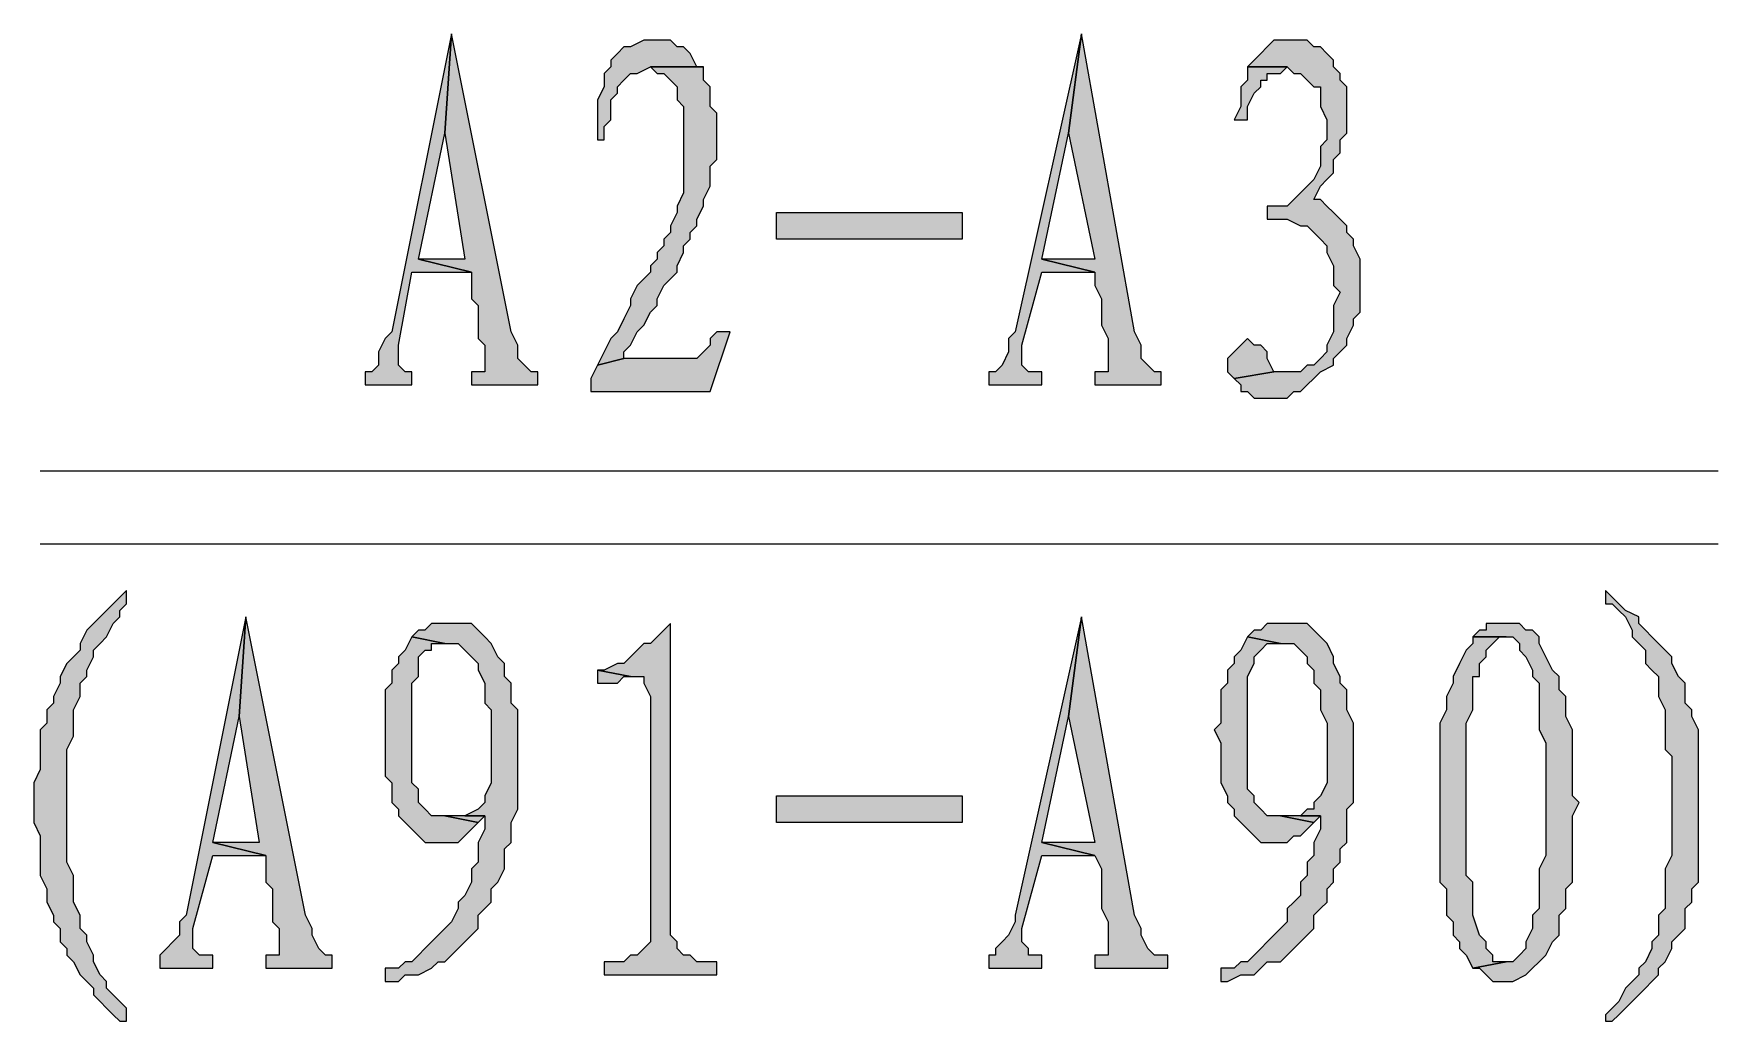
# Model space of a CAD drawing. Header units: millimetres. Extents: x 6 to 291, y 4 to 206.
# Drawn here: x 241.64 to 252.39, y 144.27 to 150.58 of the extents above; entities that cross this region are included whole.
import ezdxf

# ---------------------------------------------------------------- set-up
doc = ezdxf.new("R2010")
doc.units = ezdxf.units.MM
doc.layers.add('C00-00-00', color=7, linetype='Continuous')

msp = doc.modelspace()

# ---------------------------------------------------------------- hatches: boundary and pattern name
at = {"layer": 'C00-00-00'}
h = msp.add_hatch(color=256, dxfattribs=at)
h.dxf.hatch_style = 2
h.paths.add_polyline_path([(244.305663, 150.579669), (243.924663, 148.674669), (243.882329, 148.632336), (243.839996, 148.547669), (243.839996, 148.463003), (243.797663, 148.420669), (243.755329, 148.420669), (243.755329, 148.336003), (244.051663, 148.336003), (244.051663, 148.420669), (244.009329, 148.420669), (243.966996, 148.463003), (243.966996, 148.505336), (243.966996, 148.590003), (244.051663, 149.055669), (244.432663, 149.055669), (244.093996, 149.140336), (244.263329, 149.944669)])
h = msp.add_hatch(color=256, dxfattribs=at)
h.dxf.hatch_style = 2
h.paths.add_polyline_path([(244.305663, 150.579669), (244.263329, 149.944669), (244.390329, 149.140336), (244.093996, 149.140336), (244.432663, 149.055669), (244.432663, 148.971003), (244.432663, 148.886336), (244.474996, 148.844003), (244.474996, 148.759336), (244.474996, 148.717003), (244.474996, 148.632336), (244.517329, 148.590003), (244.517329, 148.420669), (244.474996, 148.420669), (244.432663, 148.420669), (244.432663, 148.336003), (244.855996, 148.336003), (244.855996, 148.420669), (244.813663, 148.420669), (244.771329, 148.463003), (244.728996, 148.505336), (244.728996, 148.590003), (244.686663, 148.674669)])
h = msp.add_hatch(color=256, dxfattribs=at)
h.dxf.hatch_style = 2
h.paths.add_polyline_path([(245.618002, 150.537335), (245.533335, 150.537335), (245.448669, 150.495002), (245.406335, 150.495002), (245.364002, 150.452668), (245.321669, 150.410335), (245.321669, 150.368002), (245.279335, 150.325668), (245.279335, 150.283335), (245.279335, 150.241002), (245.237002, 150.156335), (245.237002, 150.071668), (245.237002, 149.987002), (245.237002, 149.902335), (245.279335, 149.902335), (245.279335, 149.987002), (245.321669, 150.029335), (245.321669, 150.114002), (245.321669, 150.156335), (245.364002, 150.198668), (245.364002, 150.241002), (245.406335, 150.283335), (245.448669, 150.325668), (245.491002, 150.325668), (245.575669, 150.368002), (245.914335, 150.368002), (245.872002, 150.368002), (245.829669, 150.452668), (245.787335, 150.495002), (245.745002, 150.495002), (245.702669, 150.537335)])
h = msp.add_hatch(color=256, dxfattribs=at)
h.dxf.hatch_style = 2
h.paths.add_polyline_path([(248.327333, 150.579669), (247.903999, 148.674669), (247.861666, 148.632336), (247.861666, 148.547669), (247.819333, 148.463003), (247.776999, 148.420669), (247.734666, 148.420669), (247.734666, 148.336003), (248.073333, 148.336003), (248.073333, 148.420669), (248.030999, 148.420669), (247.988666, 148.420669), (247.946333, 148.463003), (247.946333, 148.590003), (248.073333, 149.055669), (248.411999, 149.055669), (248.073333, 149.140336), (248.242666, 149.944669)])
h = msp.add_hatch(color=256, dxfattribs=at)
h.dxf.hatch_style = 2
h.paths.add_polyline_path([(248.327333, 150.579669), (248.242666, 149.944669), (248.411999, 149.140336), (248.073333, 149.140336), (248.411999, 149.055669), (248.411999, 148.971003), (248.454333, 148.886336), (248.454333, 148.844003), (248.454333, 148.759336), (248.454333, 148.717003), (248.496666, 148.632336), (248.496666, 148.590003), (248.496666, 148.505336), (248.496666, 148.463003), (248.496666, 148.420669), (248.454333, 148.420669), (248.411999, 148.420669), (248.411999, 148.336003), (248.835333, 148.336003), (248.835333, 148.420669), (248.792999, 148.420669), (248.750666, 148.463003), (248.708333, 148.505336), (248.708333, 148.590003), (248.665999, 148.674669)])
h = msp.add_hatch(color=256, dxfattribs=at)
h.dxf.hatch_style = 2
h.paths.add_polyline_path([(249.681998, 150.537335), (249.554998, 150.537335), (249.512665, 150.495002), (249.470331, 150.452668), (249.427998, 150.410335), (249.385665, 150.368002), (249.639665, 150.368002), (249.681998, 150.325668), (249.724331, 150.325668), (249.766665, 150.283335), (249.808998, 150.241002), (249.851331, 150.241002), (249.851331, 150.156335), (249.851331, 150.114002), (249.893665, 150.029335), (249.893665, 149.902335), (249.851331, 149.860002), (249.851331, 149.775335), (249.851331, 149.733002), (249.808998, 149.648335), (249.766665, 149.606002), (249.724331, 149.563668), (249.681998, 149.521335), (249.639665, 149.479002), (249.597331, 149.479002), (249.512665, 149.479002), (249.512665, 149.394335), (249.597331, 149.394335), (249.639665, 149.394335), (249.724331, 149.352002), (249.766665, 149.352002), (249.808998, 149.309668), (249.851331, 149.267335), (249.893665, 149.225002), (249.893665, 149.182668), (249.935998, 149.098002), (249.935998, 149.055668), (249.935998, 148.971002), (249.978331, 148.928668), (249.935998, 148.844002), (249.935998, 148.717002), (249.935998, 148.674668), (249.893665, 148.590002), (249.893665, 148.547668), (249.851331, 148.505335), (249.808998, 148.463002), (249.766665, 148.463002), (249.724331, 148.420668), (249.681998, 148.420668), (249.554998, 148.420668), (249.300998, 148.378335), (249.343331, 148.336002), (249.343331, 148.293668), (249.385665, 148.293668), (249.427998, 148.251335), (249.512665, 148.251335), (249.597331, 148.251335), (249.639665, 148.251335), (249.681998, 148.293668), (249.724331, 148.293668), (249.766665, 148.336002), (249.808998, 148.378335), (249.851331, 148.420668), (249.935998, 148.463002), (249.935998, 148.505335), (249.978331, 148.547668), (250.020665, 148.590002), (250.020665, 148.632335), (250.062998, 148.717002), (250.062998, 148.759335), (250.105331, 148.801668), (250.105331, 149.140335), (250.062998, 149.225002), (250.062998, 149.267335), (250.020665, 149.309668), (250.020665, 149.352002), (249.978331, 149.394335), (249.935998, 149.436668), (249.893665, 149.479002), (249.851331, 149.521335), (249.808998, 149.521335), (249.851331, 149.606002), (249.893665, 149.648335), (249.935998, 149.690668), (249.935998, 149.775335), (249.978331, 149.817668), (249.978331, 149.902335), (250.020665, 149.944668), (250.020665, 149.987002), (250.020665, 150.029335), (250.020665, 150.114002), (250.020665, 150.241002), (249.978331, 150.283335), (249.978331, 150.325668), (249.935998, 150.368002), (249.935998, 150.410335), (249.893665, 150.452668), (249.851331, 150.495002), (249.808998, 150.495002), (249.766665, 150.537335)])
h = msp.add_hatch(color=256, dxfattribs=at)
h.dxf.hatch_style = 2
h.paths.add_polyline_path([(245.914334, 150.368002), (245.575667, 150.368002), (245.618001, 150.325669), (245.660334, 150.325669), (245.702667, 150.283335), (245.745001, 150.241002), (245.745001, 150.198669), (245.745001, 150.156335), (245.787334, 150.114002), (245.787334, 150.071669), (245.787334, 149.690669), (245.787334, 149.606002), (245.787334, 149.563669), (245.745001, 149.479002), (245.745001, 149.436669), (245.702667, 149.352002), (245.702667, 149.309669), (245.660334, 149.267335), (245.660334, 149.225002), (245.618001, 149.182669), (245.618001, 149.140335), (245.575667, 149.098002), (245.575667, 149.055669), (245.533334, 149.013335), (245.491001, 148.971002), (245.448667, 148.886335), (245.448667, 148.844002), (245.406334, 148.759335), (245.364001, 148.674669), (245.321667, 148.632335), (245.279334, 148.547669), (245.237001, 148.463002), (245.406334, 148.505335), (245.406334, 148.547669), (245.448667, 148.590002), (245.491001, 148.674669), (245.533334, 148.717002), (245.575667, 148.801669), (245.618001, 148.844002), (245.618001, 148.886335), (245.660334, 148.971002), (245.702667, 149.013335), (245.745001, 149.055669), (245.745001, 149.098002), (245.787334, 149.182669), (245.787334, 149.225002), (245.829667, 149.267335), (245.829667, 149.309669), (245.872001, 149.352002), (245.872001, 149.394335), (245.914334, 149.479002), (245.914334, 149.521335), (245.956667, 149.606002), (245.956667, 149.648335), (245.956667, 149.733002), (245.999001, 149.775335), (245.999001, 150.071669), (245.956667, 150.114002), (245.956667, 150.198669), (245.956667, 150.241002), (245.914334, 150.283335)])
h = msp.add_hatch(color=256, dxfattribs=at)
h.dxf.hatch_style = 2
h.paths.add_polyline_path([(249.385666, 150.368002), (249.385666, 150.283335), (249.343333, 150.241002), (249.343333, 150.198669), (249.343333, 150.114002), (249.300999, 150.029335), (249.385666, 150.029335), (249.385666, 150.071669), (249.385666, 150.114002), (249.427999, 150.198669), (249.470333, 150.241002), (249.470333, 150.283335), (249.512666, 150.283335), (249.512666, 150.325669), (249.597333, 150.325669), (249.639666, 150.368002)])
h = msp.add_hatch(color=256, dxfattribs=at)
h.dxf.hatch_style = 2
h.paths.add_polyline_path([(246.380003, 149.436667), (247.565331, 149.436667), (247.565331, 149.267334), (246.380003, 149.267334)])
h = msp.add_hatch(color=256, dxfattribs=at)
h.dxf.hatch_style = 2
h.paths.add_polyline_path([(246.083671, 148.67467), (245.999004, 148.67467), (245.956671, 148.632337), (245.956671, 148.590004), (245.914338, 148.54767), (245.872004, 148.505337), (245.406338, 148.505337), (245.237004, 148.463004), (245.194671, 148.378337), (245.194671, 148.29367), (245.956671, 148.29367)])
h = msp.add_hatch(color=256, dxfattribs=at)
h.dxf.hatch_style = 2
h.paths.add_polyline_path([(249.385666, 148.632336), (249.343333, 148.590002), (249.300999, 148.547669), (249.258666, 148.505336), (249.258666, 148.420669), (249.300999, 148.378336), (249.554999, 148.420669), (249.512666, 148.505336), (249.512666, 148.547669), (249.470333, 148.590002), (249.427999, 148.590002)])
h = msp.add_hatch(color=256, dxfattribs=at)
h.dxf.hatch_style = 2
h.paths.add_polyline_path([(242.231339, 147.023669), (242.189005, 146.981335), (242.146672, 146.939002), (242.104339, 146.896669), (242.062005, 146.854335), (242.019672, 146.812002), (241.977339, 146.769669), (241.935005, 146.685002), (241.935005, 146.642669), (241.892672, 146.600335), (241.850339, 146.558002), (241.808005, 146.473335), (241.808005, 146.431002), (241.765672, 146.346335), (241.765672, 146.304002), (241.723339, 146.261669), (241.723339, 146.177002), (241.681005, 146.134669), (241.681005, 146.050002), (241.681005, 146.007669), (241.681005, 145.880669), (241.638672, 145.796002), (241.638672, 145.711335), (241.638672, 145.626669), (241.638672, 145.542002), (241.681005, 145.457335), (241.681005, 145.330335), (241.681005, 145.245669), (241.681005, 145.203335), (241.723339, 145.118669), (241.723339, 145.076335), (241.723339, 145.034002), (241.765672, 144.949335), (241.765672, 144.907002), (241.808005, 144.864669), (241.808005, 144.780002), (241.850339, 144.737669), (241.850339, 144.695335), (241.892672, 144.653002), (241.935005, 144.568335), (241.977339, 144.526002), (242.019672, 144.483669), (242.019672, 144.441335), (242.062005, 144.399002), (242.104339, 144.356669), (242.146672, 144.314335), (242.189005, 144.272002), (242.231339, 144.272002), (242.231339, 144.356669), (242.189005, 144.399002), (242.146672, 144.441335), (242.104339, 144.483669), (242.104339, 144.526002), (242.062005, 144.568335), (242.019672, 144.653002), (242.019672, 144.695335), (241.977339, 144.780002), (241.977339, 144.822335), (241.935005, 144.864669), (241.935005, 144.907002), (241.935005, 144.949335), (241.892672, 145.034002), (241.892672, 145.076335), (241.892672, 145.161002), (241.892672, 145.203335), (241.850339, 145.288002), (241.850339, 146.007669), (241.892672, 146.092335), (241.892672, 146.177002), (241.892672, 146.219335), (241.892672, 146.261669), (241.935005, 146.346335), (241.935005, 146.388669), (241.935005, 146.431002), (241.977339, 146.473335), (241.977339, 146.515669), (242.019672, 146.600335), (242.019672, 146.642669), (242.062005, 146.685002), (242.104339, 146.727335), (242.146672, 146.812002), (242.189005, 146.854335), (242.189005, 146.896669), (242.231339, 146.939002)])
h = msp.add_hatch(color=256, dxfattribs=at)
h.dxf.hatch_style = 2
h.paths.add_polyline_path([(251.67167, 147.023669), (251.67167, 146.939002), (251.714003, 146.939002), (251.756337, 146.896669), (251.79867, 146.854335), (251.841003, 146.769669), (251.841003, 146.727335), (251.883337, 146.685002), (251.92567, 146.642669), (251.92567, 146.558002), (251.968003, 146.515669), (252.010337, 146.473335), (252.010337, 146.431002), (252.010337, 146.388669), (252.010337, 146.346335), (252.05267, 146.261669), (252.05267, 146.219335), (252.05267, 146.134669), (252.05267, 146.007669), (252.095003, 145.965335), (252.095003, 145.626669), (252.095003, 145.542002), (252.095003, 145.330335), (252.05267, 145.245669), (252.05267, 145.118669), (252.05267, 145.034002), (252.05267, 144.991669), (252.010337, 144.949335), (252.010337, 144.907002), (252.010337, 144.822335), (251.968003, 144.780002), (251.968003, 144.737669), (251.92567, 144.653002), (251.883337, 144.610669), (251.883337, 144.568335), (251.841003, 144.526002), (251.79867, 144.483669), (251.756337, 144.399002), (251.714003, 144.356669), (251.67167, 144.314335), (251.67167, 144.272002), (251.714003, 144.272002), (251.756337, 144.314335), (251.79867, 144.356669), (251.841003, 144.399002), (251.883337, 144.441335), (251.92567, 144.483669), (251.968003, 144.526002), (252.010337, 144.568335), (252.010337, 144.610669), (252.05267, 144.653002), (252.095003, 144.737669), (252.095003, 144.780002), (252.137337, 144.822335), (252.17967, 144.864669), (252.17967, 144.949335), (252.17967, 144.991669), (252.222003, 145.034002), (252.222003, 145.118669), (252.264337, 145.161002), (252.264337, 145.288002), (252.264337, 145.372669), (252.264337, 145.923002), (252.264337, 146.007669), (252.264337, 146.134669), (252.222003, 146.219335), (252.222003, 146.261669), (252.17967, 146.304002), (252.17967, 146.388669), (252.17967, 146.431002), (252.137337, 146.473335), (252.095003, 146.558002), (252.095003, 146.600335), (252.05267, 146.642669), (252.010337, 146.685002), (251.968003, 146.727335), (251.92567, 146.769669), (251.883337, 146.812002), (251.883337, 146.854335), (251.79867, 146.896669), (251.756337, 146.939002), (251.714003, 146.981335)])
h = msp.add_hatch(color=256, dxfattribs=at)
h.dxf.hatch_style = 2
h.paths.add_polyline_path([(242.99334, 146.854336), (242.61234, 144.949336), (242.570006, 144.907002), (242.570006, 144.822336), (242.527673, 144.780002), (242.48534, 144.737669), (242.443006, 144.695336), (242.443006, 144.610669), (242.781673, 144.610669), (242.781673, 144.695336), (242.73934, 144.695336), (242.697006, 144.695336), (242.654673, 144.737669), (242.654673, 144.780002), (242.654673, 144.864669), (242.781673, 145.330336), (243.12034, 145.330336), (242.781673, 145.415002), (242.951006, 146.219336)])
h = msp.add_hatch(color=256, dxfattribs=at)
h.dxf.hatch_style = 2
h.paths.add_polyline_path([(242.99334, 146.854336), (242.951006, 146.219336), (243.078006, 145.415002), (242.781673, 145.415002), (243.12034, 145.330336), (243.12034, 145.245669), (243.12034, 145.161002), (243.162673, 145.118669), (243.162673, 145.034002), (243.162673, 144.991669), (243.162673, 144.907002), (243.205006, 144.864669), (243.205006, 144.695336), (243.162673, 144.695336), (243.12034, 144.695336), (243.12034, 144.610669), (243.543673, 144.610669), (243.543673, 144.695336), (243.50134, 144.695336), (243.459006, 144.737669), (243.416673, 144.822336), (243.416673, 144.864669), (243.37434, 144.949336)])
h = msp.add_hatch(color=256, dxfattribs=at)
h.dxf.hatch_style = 2
h.paths.add_polyline_path([(244.305663, 146.812001), (244.263329, 146.812001), (244.220996, 146.812001), (244.178663, 146.812001), (244.136329, 146.769668), (244.093996, 146.769668), (244.051663, 146.727334), (244.263329, 146.685001), (244.305663, 146.685001), (244.347996, 146.685001), (244.390329, 146.642668), (244.432663, 146.600334), (244.474996, 146.558001), (244.474996, 146.515668), (244.517329, 146.431001), (244.517329, 146.388668), (244.517329, 146.304001), (244.559663, 146.261668), (244.559663, 145.796001), (244.517329, 145.711334), (244.517329, 145.669001), (244.474996, 145.626668), (244.390329, 145.584334), (244.517329, 145.584334), (244.517329, 145.542001), (244.517329, 145.499668), (244.474996, 145.415001), (244.474996, 145.330334), (244.474996, 145.288001), (244.432663, 145.245668), (244.432663, 145.203334), (244.432663, 145.161001), (244.390329, 145.076334), (244.347996, 145.034001), (244.347996, 144.991668), (244.305663, 144.907001), (244.263329, 144.864668), (244.220996, 144.822334), (244.178663, 144.780001), (244.136329, 144.737668), (244.093996, 144.695334), (244.051663, 144.653001), (244.009329, 144.653001), (243.966996, 144.610668), (243.882329, 144.610668), (243.882329, 144.526001), (243.966996, 144.526001), (244.009329, 144.568334), (244.051663, 144.568334), (244.093996, 144.568334), (244.178663, 144.610668), (244.220996, 144.653001), (244.263329, 144.653001), (244.305663, 144.695334), (244.347996, 144.737668), (244.390329, 144.780001), (244.432663, 144.822334), (244.474996, 144.864668), (244.474996, 144.949334), (244.517329, 144.991668), (244.559663, 145.034001), (244.559663, 145.118668), (244.601996, 145.161001), (244.644329, 145.245668), (244.644329, 145.288001), (244.644329, 145.372668), (244.686663, 145.415001), (244.686663, 145.499668), (244.686663, 145.542001), (244.728996, 145.626668), (244.728996, 145.753668), (244.728996, 145.796001), (244.728996, 146.134668), (244.728996, 146.177001), (244.728996, 146.261668), (244.686663, 146.304001), (244.686663, 146.388668), (244.686663, 146.431001), (244.644329, 146.473334), (244.644329, 146.558001), (244.601996, 146.600334), (244.559663, 146.685001), (244.517329, 146.727334), (244.474996, 146.769668), (244.432663, 146.812001), (244.347996, 146.812001)])
h = msp.add_hatch(color=256, dxfattribs=at)
h.dxf.hatch_style = 2
h.paths.add_polyline_path([(245.702671, 146.812001), (245.660337, 146.769668), (245.618004, 146.727334), (245.575671, 146.685001), (245.533337, 146.685001), (245.491004, 146.642668), (245.448671, 146.600334), (245.406337, 146.558001), (245.364004, 146.558001), (245.279337, 146.515668), (245.237004, 146.515668), (245.448671, 146.473334), (245.533337, 146.473334), (245.533337, 146.431001), (245.575671, 146.346334), (245.575671, 144.780001), (245.533337, 144.737668), (245.491004, 144.695334), (245.448671, 144.695334), (245.406337, 144.653001), (245.279337, 144.653001), (245.279337, 144.568334), (245.999004, 144.568334), (245.999004, 144.653001), (245.872004, 144.653001), (245.829671, 144.695334), (245.787337, 144.695334), (245.745004, 144.737668), (245.745004, 144.780001), (245.702671, 144.822334)])
h = msp.add_hatch(color=256, dxfattribs=at)
h.dxf.hatch_style = 2
h.paths.add_polyline_path([(248.327333, 146.854336), (247.903999, 144.949336), (247.903999, 144.907002), (247.861666, 144.822336), (247.819333, 144.780002), (247.776999, 144.737669), (247.776999, 144.695336), (247.734666, 144.695336), (247.734666, 144.610669), (248.073333, 144.610669), (248.073333, 144.695336), (247.988666, 144.695336), (247.988666, 144.737669), (247.946333, 144.780002), (247.946333, 144.864669), (248.073333, 145.330336), (248.411999, 145.330336), (248.073333, 145.415002), (248.242666, 146.219336)])
h = msp.add_hatch(color=256, dxfattribs=at)
h.dxf.hatch_style = 2
h.paths.add_polyline_path([(248.327333, 146.854336), (248.242666, 146.219336), (248.411999, 145.415002), (248.073333, 145.415002), (248.411999, 145.330336), (248.454333, 145.245669), (248.454333, 145.161002), (248.454333, 145.118669), (248.454333, 144.991669), (248.496666, 144.907002), (248.496666, 144.864669), (248.496666, 144.780002), (248.496666, 144.695336), (248.411999, 144.695336), (248.411999, 144.610669), (248.877666, 144.610669), (248.877666, 144.695336), (248.792999, 144.695336), (248.750666, 144.737669), (248.708333, 144.822336), (248.708333, 144.864669), (248.665999, 144.949336)])
h = msp.add_hatch(color=256, dxfattribs=at)
h.dxf.hatch_style = 2
h.paths.add_polyline_path([(249.639672, 146.812001), (249.597339, 146.812001), (249.512672, 146.812001), (249.470339, 146.769668), (249.428005, 146.769668), (249.385672, 146.727334), (249.597339, 146.685001), (249.639672, 146.685001), (249.682005, 146.685001), (249.724339, 146.642668), (249.766672, 146.600334), (249.766672, 146.558001), (249.809005, 146.515668), (249.809005, 146.431001), (249.851339, 146.388668), (249.851339, 146.304001), (249.851339, 146.261668), (249.893672, 146.177001), (249.893672, 145.796001), (249.851339, 145.711334), (249.809005, 145.669001), (249.809005, 145.626668), (249.766672, 145.626668), (249.724339, 145.584334), (249.851339, 145.584334), (249.851339, 145.542001), (249.851339, 145.499668), (249.809005, 145.415001), (249.809005, 145.330334), (249.766672, 145.288001), (249.766672, 145.245668), (249.766672, 145.203334), (249.724339, 145.161001), (249.724339, 145.076334), (249.682005, 145.034001), (249.639672, 144.991668), (249.639672, 144.907001), (249.597339, 144.864668), (249.555005, 144.822334), (249.512672, 144.780001), (249.470339, 144.737668), (249.428005, 144.695334), (249.385672, 144.653001), (249.343339, 144.653001), (249.301005, 144.610668), (249.216339, 144.610668), (249.216339, 144.526001), (249.258672, 144.526001), (249.343339, 144.568334), (249.385672, 144.568334), (249.428005, 144.568334), (249.470339, 144.610668), (249.512672, 144.653001), (249.597339, 144.653001), (249.639672, 144.695334), (249.682005, 144.737668), (249.724339, 144.780001), (249.766672, 144.822334), (249.809005, 144.864668), (249.809005, 144.949334), (249.851339, 144.991668), (249.893672, 145.034001), (249.893672, 145.118668), (249.936005, 145.161001), (249.936005, 145.245668), (249.978339, 145.288001), (249.978339, 145.372668), (250.020672, 145.415001), (250.020672, 145.499668), (250.020672, 145.542001), (250.020672, 145.626668), (250.063005, 145.669001), (250.063005, 146.177001), (250.020672, 146.261668), (250.020672, 146.304001), (250.020672, 146.388668), (249.978339, 146.431001), (249.978339, 146.473334), (249.936005, 146.558001), (249.936005, 146.600334), (249.893672, 146.685001), (249.851339, 146.727334), (249.809005, 146.769668), (249.766672, 146.812001), (249.724339, 146.812001), (249.682005, 146.812001)])
h = msp.add_hatch(color=256, dxfattribs=at)
h.dxf.hatch_style = 2
h.paths.add_polyline_path([(251.036663, 146.812001), (250.909663, 146.812001), (250.909663, 146.769668), (250.86733, 146.769668), (250.824997, 146.727334), (251.036663, 146.727334), (251.078997, 146.727334), (251.12133, 146.685001), (251.12133, 146.642668), (251.163663, 146.600334), (251.205997, 146.515668), (251.205997, 146.473334), (251.24833, 146.431001), (251.24833, 146.304001), (251.24833, 146.261668), (251.24833, 146.134668), (251.290663, 146.050001), (251.290663, 145.669001), (251.290663, 145.330334), (251.24833, 145.245668), (251.24833, 145.076334), (251.24833, 145.034001), (251.24833, 144.991668), (251.205997, 144.949334), (251.205997, 144.864668), (251.163663, 144.780001), (251.163663, 144.737668), (251.12133, 144.695334), (251.078997, 144.653001), (251.036663, 144.653001), (250.824997, 144.610668), (250.86733, 144.610668), (250.909663, 144.568334), (250.951997, 144.526001), (250.99433, 144.526001), (251.036663, 144.526001), (251.078997, 144.526001), (251.163663, 144.568334), (251.205997, 144.610668), (251.24833, 144.653001), (251.290663, 144.695334), (251.332997, 144.780001), (251.37533, 144.822334), (251.37533, 144.864668), (251.37533, 144.949334), (251.417663, 144.991668), (251.417663, 145.034001), (251.417663, 145.118668), (251.459997, 145.161001), (251.459997, 145.245668), (251.459997, 145.288001), (251.459997, 145.584334), (251.50233, 145.669001), (251.459997, 145.711334), (251.459997, 146.007668), (251.459997, 146.092334), (251.459997, 146.134668), (251.417663, 146.219334), (251.417663, 146.261668), (251.417663, 146.346334), (251.37533, 146.388668), (251.37533, 146.431001), (251.37533, 146.473334), (251.332997, 146.515668), (251.290663, 146.600334), (251.24833, 146.685001), (251.24833, 146.727334), (251.205997, 146.769668), (251.163663, 146.769668), (251.12133, 146.812001)])
h = msp.add_hatch(color=256, dxfattribs=at)
h.dxf.hatch_style = 2
h.paths.add_polyline_path([(244.051673, 146.727337), (244.00934, 146.64267), (243.967006, 146.600337), (243.967006, 146.558003), (243.924673, 146.51567), (243.924673, 146.431003), (243.88234, 146.38867), (243.88234, 146.346337), (243.88234, 146.26167), (243.88234, 145.923003), (243.88234, 145.838337), (243.924673, 145.796003), (243.924673, 145.711337), (243.924673, 145.669003), (243.967006, 145.62667), (243.967006, 145.584337), (244.00934, 145.542003), (244.051673, 145.49967), (244.094006, 145.457337), (244.13634, 145.415003), (244.178673, 145.415003), (244.221006, 145.415003), (244.26334, 145.415003), (244.348006, 145.415003), (244.39034, 145.457337), (244.432673, 145.49967), (244.475006, 145.542003), (244.26334, 145.584337), (244.221006, 145.584337), (244.178673, 145.584337), (244.13634, 145.62667), (244.094006, 145.669003), (244.094006, 145.711337), (244.094006, 145.75367), (244.051673, 145.796003), (244.051673, 145.838337), (244.051673, 145.923003), (244.051673, 146.26167), (244.051673, 146.346337), (244.051673, 146.431003), (244.094006, 146.473337), (244.094006, 146.558003), (244.094006, 146.600337), (244.13634, 146.64267), (244.178673, 146.64267), (244.178673, 146.685003), (244.221006, 146.685003), (244.26334, 146.685003)])
h = msp.add_hatch(color=256, dxfattribs=at)
h.dxf.hatch_style = 2
h.paths.add_polyline_path([(249.385666, 146.727337), (249.343333, 146.64267), (249.300999, 146.600337), (249.300999, 146.558003), (249.258666, 146.51567), (249.258666, 146.431003), (249.216333, 146.38867), (249.216333, 146.346337), (249.216333, 146.177003), (249.173999, 146.13467), (249.216333, 146.050003), (249.216333, 145.923003), (249.216333, 145.838337), (249.216333, 145.796003), (249.258666, 145.711337), (249.258666, 145.669003), (249.300999, 145.62667), (249.300999, 145.584337), (249.343333, 145.542003), (249.385666, 145.49967), (249.427999, 145.457337), (249.470333, 145.415003), (249.512666, 145.415003), (249.554999, 145.415003), (249.597333, 145.415003), (249.639666, 145.415003), (249.681999, 145.457337), (249.724333, 145.457337), (249.766666, 145.49967), (249.808999, 145.542003), (249.597333, 145.584337), (249.554999, 145.584337), (249.512666, 145.584337), (249.470333, 145.62667), (249.427999, 145.669003), (249.427999, 145.711337), (249.385666, 145.75367), (249.385666, 145.796003), (249.385666, 145.838337), (249.385666, 146.346337), (249.385666, 146.431003), (249.385666, 146.473337), (249.427999, 146.558003), (249.427999, 146.600337), (249.470333, 146.64267), (249.512666, 146.685003), (249.554999, 146.685003), (249.597333, 146.685003)])
h = msp.add_hatch(color=256, dxfattribs=at)
h.dxf.hatch_style = 2
h.paths.add_polyline_path([(250.825, 146.727337), (250.825, 146.685003), (250.782667, 146.64267), (250.740333, 146.558003), (250.698, 146.473337), (250.698, 146.431003), (250.655667, 146.346337), (250.655667, 146.304003), (250.655667, 146.26167), (250.613333, 146.177003), (250.613333, 146.13467), (250.613333, 146.050003), (250.613333, 145.330337), (250.613333, 145.24567), (250.613333, 145.161003), (250.655667, 145.11867), (250.655667, 145.034003), (250.655667, 144.99167), (250.655667, 144.949337), (250.698, 144.907003), (250.698, 144.822337), (250.740333, 144.780003), (250.740333, 144.73767), (250.782667, 144.695337), (250.825, 144.61067), (251.036667, 144.653003), (250.952, 144.653003), (250.952, 144.695337), (250.909667, 144.73767), (250.909667, 144.780003), (250.867333, 144.822337), (250.825, 144.949337), (250.825, 144.99167), (250.825, 145.034003), (250.825, 145.161003), (250.782667, 145.203337), (250.782667, 145.49967), (250.782667, 145.584337), (250.782667, 145.75367), (250.782667, 145.838337), (250.782667, 146.177003), (250.825, 146.26167), (250.825, 146.304003), (250.825, 146.346337), (250.825, 146.473337), (250.867333, 146.473337), (250.867333, 146.558003), (250.909667, 146.600337), (250.909667, 146.64267), (250.952, 146.685003), (250.994333, 146.727337), (251.036667, 146.727337)])
h = msp.add_hatch(color=256, dxfattribs=at)
h.dxf.hatch_style = 2
h.paths.add_polyline_path([(245.237001, 146.515669), (245.237001, 146.431002), (245.321668, 146.431002), (245.364001, 146.431002), (245.406335, 146.473336), (245.448668, 146.473336)])
h = msp.add_hatch(color=256, dxfattribs=at)
h.dxf.hatch_style = 2
h.paths.add_polyline_path([(246.380003, 145.711338), (247.565331, 145.711338), (247.565331, 145.542004), (246.380003, 145.542004)])
h = msp.add_hatch(color=256, dxfattribs=at)
h.dxf.hatch_style = 2
h.paths.add_polyline_path([(244.390331, 145.584335), (244.348005, 145.584335), (244.263337, 145.584335), (244.475, 145.542004), (244.517326, 145.584335)])
h = msp.add_hatch(color=256, dxfattribs=at)
h.dxf.hatch_style = 2
h.paths.add_polyline_path([(249.72434, 145.584335), (249.681998, 145.584335), (249.597329, 145.584335), (249.808993, 145.542004), (249.851335, 145.584335)])

# ---------------------------------------------------------------- linework, layer by layer
at = {"layer": 'C00-00-00', "lineweight": 13}
for points in [[(244.305663, 150.579669), (243.924663, 148.674669), (243.882329, 148.632336), (243.839996, 148.547669), (243.839996, 148.463003), (243.797663, 148.420669), (243.755329, 148.420669), (243.755329, 148.336003), (244.051663, 148.336003), (244.051663, 148.420669), (244.009329, 148.420669), (243.966996, 148.463003), (243.966996, 148.505336), (243.966996, 148.590003), (244.051663, 149.055669), (244.432663, 149.055669), (244.093996, 149.140336), (244.263329, 149.944669)], [(244.305663, 150.579669), (244.263329, 149.944669), (244.390329, 149.140336), (244.093996, 149.140336), (244.432663, 149.055669), (244.432663, 148.971003), (244.432663, 148.886336), (244.474996, 148.844003), (244.474996, 148.759336), (244.474996, 148.717003), (244.474996, 148.632336), (244.517329, 148.590003), (244.517329, 148.420669), (244.474996, 148.420669), (244.432663, 148.420669), (244.432663, 148.336003), (244.855996, 148.336003), (244.855996, 148.420669), (244.813663, 148.420669), (244.771329, 148.463003), (244.728996, 148.505336), (244.728996, 148.590003), (244.686663, 148.674669)], [(245.618002, 150.537335), (245.533335, 150.537335), (245.448669, 150.495002), (245.406335, 150.495002), (245.364002, 150.452668), (245.321669, 150.410335), (245.321669, 150.368002), (245.279335, 150.325668), (245.279335, 150.283335), (245.279335, 150.241002), (245.237002, 150.156335), (245.237002, 150.071668), (245.237002, 149.987002), (245.237002, 149.902335), (245.279335, 149.902335), (245.279335, 149.987002), (245.321669, 150.029335), (245.321669, 150.114002), (245.321669, 150.156335), (245.364002, 150.198668), (245.364002, 150.241002), (245.406335, 150.283335), (245.448669, 150.325668), (245.491002, 150.325668), (245.575669, 150.368002), (245.914335, 150.368002), (245.872002, 150.368002), (245.829669, 150.452668), (245.787335, 150.495002), (245.745002, 150.495002), (245.702669, 150.537335)], [(248.327333, 150.579669), (247.903999, 148.674669), (247.861666, 148.632336), (247.861666, 148.547669), (247.819333, 148.463003), (247.776999, 148.420669), (247.734666, 148.420669), (247.734666, 148.336003), (248.073333, 148.336003), (248.073333, 148.420669), (248.030999, 148.420669), (247.988666, 148.420669), (247.946333, 148.463003), (247.946333, 148.590003), (248.073333, 149.055669), (248.411999, 149.055669), (248.073333, 149.140336), (248.242666, 149.944669)], [(248.327333, 150.579669), (248.242666, 149.944669), (248.411999, 149.140336), (248.073333, 149.140336), (248.411999, 149.055669), (248.411999, 148.971003), (248.454333, 148.886336), (248.454333, 148.844003), (248.454333, 148.759336), (248.454333, 148.717003), (248.496666, 148.632336), (248.496666, 148.590003), (248.496666, 148.505336), (248.496666, 148.463003), (248.496666, 148.420669), (248.454333, 148.420669), (248.411999, 148.420669), (248.411999, 148.336003), (248.835333, 148.336003), (248.835333, 148.420669), (248.792999, 148.420669), (248.750666, 148.463003), (248.708333, 148.505336), (248.708333, 148.590003), (248.665999, 148.674669)], [(249.681998, 150.537335), (249.554998, 150.537335), (249.512665, 150.495002), (249.470331, 150.452668), (249.427998, 150.410335), (249.385665, 150.368002), (249.639665, 150.368002), (249.681998, 150.325668), (249.724331, 150.325668), (249.766665, 150.283335), (249.808998, 150.241002), (249.851331, 150.241002), (249.851331, 150.156335), (249.851331, 150.114002), (249.893665, 150.029335), (249.893665, 149.902335), (249.851331, 149.860002), (249.851331, 149.775335), (249.851331, 149.733002), (249.808998, 149.648335), (249.766665, 149.606002), (249.724331, 149.563668), (249.681998, 149.521335), (249.639665, 149.479002), (249.597331, 149.479002), (249.512665, 149.479002), (249.512665, 149.394335), (249.597331, 149.394335), (249.639665, 149.394335), (249.724331, 149.352002), (249.766665, 149.352002), (249.808998, 149.309668), (249.851331, 149.267335), (249.893665, 149.225002), (249.893665, 149.182668), (249.935998, 149.098002), (249.935998, 149.055668), (249.935998, 148.971002), (249.978331, 148.928668), (249.935998, 148.844002), (249.935998, 148.717002), (249.935998, 148.674668), (249.893665, 148.590002), (249.893665, 148.547668), (249.851331, 148.505335), (249.808998, 148.463002), (249.766665, 148.463002), (249.724331, 148.420668), (249.681998, 148.420668), (249.554998, 148.420668), (249.300998, 148.378335), (249.343331, 148.336002), (249.343331, 148.293668), (249.385665, 148.293668), (249.427998, 148.251335), (249.512665, 148.251335), (249.597331, 148.251335), (249.639665, 148.251335), (249.681998, 148.293668), (249.724331, 148.293668), (249.766665, 148.336002), (249.808998, 148.378335), (249.851331, 148.420668), (249.935998, 148.463002), (249.935998, 148.505335), (249.978331, 148.547668), (250.020665, 148.590002), (250.020665, 148.632335), (250.062998, 148.717002), (250.062998, 148.759335), (250.105331, 148.801668), (250.105331, 149.140335), (250.062998, 149.225002), (250.062998, 149.267335), (250.020665, 149.309668), (250.020665, 149.352002), (249.978331, 149.394335), (249.935998, 149.436668), (249.893665, 149.479002), (249.851331, 149.521335), (249.808998, 149.521335), (249.851331, 149.606002), (249.893665, 149.648335), (249.935998, 149.690668), (249.935998, 149.775335), (249.978331, 149.817668), (249.978331, 149.902335), (250.020665, 149.944668), (250.020665, 149.987002), (250.020665, 150.029335), (250.020665, 150.114002), (250.020665, 150.241002), (249.978331, 150.283335), (249.978331, 150.325668), (249.935998, 150.368002), (249.935998, 150.410335), (249.893665, 150.452668), (249.851331, 150.495002), (249.808998, 150.495002), (249.766665, 150.537335)], [(245.914334, 150.368002), (245.575667, 150.368002), (245.618001, 150.325669), (245.660334, 150.325669), (245.702667, 150.283335), (245.745001, 150.241002), (245.745001, 150.198669), (245.745001, 150.156335), (245.787334, 150.114002), (245.787334, 150.071669), (245.787334, 149.690669), (245.787334, 149.606002), (245.787334, 149.563669), (245.745001, 149.479002), (245.745001, 149.436669), (245.702667, 149.352002), (245.702667, 149.309669), (245.660334, 149.267335), (245.660334, 149.225002), (245.618001, 149.182669), (245.618001, 149.140335), (245.575667, 149.098002), (245.575667, 149.055669), (245.533334, 149.013335), (245.491001, 148.971002), (245.448667, 148.886335), (245.448667, 148.844002), (245.406334, 148.759335), (245.364001, 148.674669), (245.321667, 148.632335), (245.279334, 148.547669), (245.237001, 148.463002), (245.406334, 148.505335), (245.406334, 148.547669), (245.448667, 148.590002), (245.491001, 148.674669), (245.533334, 148.717002), (245.575667, 148.801669), (245.618001, 148.844002), (245.618001, 148.886335), (245.660334, 148.971002), (245.702667, 149.013335), (245.745001, 149.055669), (245.745001, 149.098002), (245.787334, 149.182669), (245.787334, 149.225002), (245.829667, 149.267335), (245.829667, 149.309669), (245.872001, 149.352002), (245.872001, 149.394335), (245.914334, 149.479002), (245.914334, 149.521335), (245.956667, 149.606002), (245.956667, 149.648335), (245.956667, 149.733002), (245.999001, 149.775335), (245.999001, 150.071669), (245.956667, 150.114002), (245.956667, 150.198669), (245.956667, 150.241002), (245.914334, 150.283335)], [(249.385666, 150.368002), (249.385666, 150.283335), (249.343333, 150.241002), (249.343333, 150.198669), (249.343333, 150.114002), (249.300999, 150.029335), (249.385666, 150.029335), (249.385666, 150.071669), (249.385666, 150.114002), (249.427999, 150.198669), (249.470333, 150.241002), (249.470333, 150.283335), (249.512666, 150.283335), (249.512666, 150.325669), (249.597333, 150.325669), (249.639666, 150.368002)], [(246.380003, 149.436667), (247.565331, 149.436667), (247.565331, 149.267334), (246.380003, 149.267334)], [(246.083671, 148.67467), (245.999004, 148.67467), (245.956671, 148.632337), (245.956671, 148.590004), (245.914338, 148.54767), (245.872004, 148.505337), (245.406338, 148.505337), (245.237004, 148.463004), (245.194671, 148.378337), (245.194671, 148.29367), (245.956671, 148.29367)], [(249.385666, 148.632336), (249.343333, 148.590002), (249.300999, 148.547669), (249.258666, 148.505336), (249.258666, 148.420669), (249.300999, 148.378336), (249.554999, 148.420669), (249.512666, 148.505336), (249.512666, 148.547669), (249.470333, 148.590002), (249.427999, 148.590002)], [(242.231339, 147.023669), (242.189005, 146.981335), (242.146672, 146.939002), (242.104339, 146.896669), (242.062005, 146.854335), (242.019672, 146.812002), (241.977339, 146.769669), (241.935005, 146.685002), (241.935005, 146.642669), (241.892672, 146.600335), (241.850339, 146.558002), (241.808005, 146.473335), (241.808005, 146.431002), (241.765672, 146.346335), (241.765672, 146.304002), (241.723339, 146.261669), (241.723339, 146.177002), (241.681005, 146.134669), (241.681005, 146.050002), (241.681005, 146.007669), (241.681005, 145.880669), (241.638672, 145.796002), (241.638672, 145.711335), (241.638672, 145.626669), (241.638672, 145.542002), (241.681005, 145.457335), (241.681005, 145.330335), (241.681005, 145.245669), (241.681005, 145.203335), (241.723339, 145.118669), (241.723339, 145.076335), (241.723339, 145.034002), (241.765672, 144.949335), (241.765672, 144.907002), (241.808005, 144.864669), (241.808005, 144.780002), (241.850339, 144.737669), (241.850339, 144.695335), (241.892672, 144.653002), (241.935005, 144.568335), (241.977339, 144.526002), (242.019672, 144.483669), (242.019672, 144.441335), (242.062005, 144.399002), (242.104339, 144.356669), (242.146672, 144.314335), (242.189005, 144.272002), (242.231339, 144.272002), (242.231339, 144.356669), (242.189005, 144.399002), (242.146672, 144.441335), (242.104339, 144.483669), (242.104339, 144.526002), (242.062005, 144.568335), (242.019672, 144.653002), (242.019672, 144.695335), (241.977339, 144.780002), (241.977339, 144.822335), (241.935005, 144.864669), (241.935005, 144.907002), (241.935005, 144.949335), (241.892672, 145.034002), (241.892672, 145.076335), (241.892672, 145.161002), (241.892672, 145.203335), (241.850339, 145.288002), (241.850339, 146.007669), (241.892672, 146.092335), (241.892672, 146.177002), (241.892672, 146.219335), (241.892672, 146.261669), (241.935005, 146.346335), (241.935005, 146.388669), (241.935005, 146.431002), (241.977339, 146.473335), (241.977339, 146.515669), (242.019672, 146.600335), (242.019672, 146.642669), (242.062005, 146.685002), (242.104339, 146.727335), (242.146672, 146.812002), (242.189005, 146.854335), (242.189005, 146.896669), (242.231339, 146.939002)], [(251.67167, 147.023669), (251.67167, 146.939002), (251.714003, 146.939002), (251.756337, 146.896669), (251.79867, 146.854335), (251.841003, 146.769669), (251.841003, 146.727335), (251.883337, 146.685002), (251.92567, 146.642669), (251.92567, 146.558002), (251.968003, 146.515669), (252.010337, 146.473335), (252.010337, 146.431002), (252.010337, 146.388669), (252.010337, 146.346335), (252.05267, 146.261669), (252.05267, 146.219335), (252.05267, 146.134669), (252.05267, 146.007669), (252.095003, 145.965335), (252.095003, 145.626669), (252.095003, 145.542002), (252.095003, 145.330335), (252.05267, 145.245669), (252.05267, 145.118669), (252.05267, 145.034002), (252.05267, 144.991669), (252.010337, 144.949335), (252.010337, 144.907002), (252.010337, 144.822335), (251.968003, 144.780002), (251.968003, 144.737669), (251.92567, 144.653002), (251.883337, 144.610669), (251.883337, 144.568335), (251.841003, 144.526002), (251.79867, 144.483669), (251.756337, 144.399002), (251.714003, 144.356669), (251.67167, 144.314335), (251.67167, 144.272002), (251.714003, 144.272002), (251.756337, 144.314335), (251.79867, 144.356669), (251.841003, 144.399002), (251.883337, 144.441335), (251.92567, 144.483669), (251.968003, 144.526002), (252.010337, 144.568335), (252.010337, 144.610669), (252.05267, 144.653002), (252.095003, 144.737669), (252.095003, 144.780002), (252.137337, 144.822335), (252.17967, 144.864669), (252.17967, 144.949335), (252.17967, 144.991669), (252.222003, 145.034002), (252.222003, 145.118669), (252.264337, 145.161002), (252.264337, 145.288002), (252.264337, 145.372669), (252.264337, 145.923002), (252.264337, 146.007669), (252.264337, 146.134669), (252.222003, 146.219335), (252.222003, 146.261669), (252.17967, 146.304002), (252.17967, 146.388669), (252.17967, 146.431002), (252.137337, 146.473335), (252.095003, 146.558002), (252.095003, 146.600335), (252.05267, 146.642669), (252.010337, 146.685002), (251.968003, 146.727335), (251.92567, 146.769669), (251.883337, 146.812002), (251.883337, 146.854335), (251.79867, 146.896669), (251.756337, 146.939002), (251.714003, 146.981335)], [(242.99334, 146.854336), (242.61234, 144.949336), (242.570006, 144.907002), (242.570006, 144.822336), (242.527673, 144.780002), (242.48534, 144.737669), (242.443006, 144.695336), (242.443006, 144.610669), (242.781673, 144.610669), (242.781673, 144.695336), (242.73934, 144.695336), (242.697006, 144.695336), (242.654673, 144.737669), (242.654673, 144.780002), (242.654673, 144.864669), (242.781673, 145.330336), (243.12034, 145.330336), (242.781673, 145.415002), (242.951006, 146.219336)], [(242.99334, 146.854336), (242.951006, 146.219336), (243.078006, 145.415002), (242.781673, 145.415002), (243.12034, 145.330336), (243.12034, 145.245669), (243.12034, 145.161002), (243.162673, 145.118669), (243.162673, 145.034002), (243.162673, 144.991669), (243.162673, 144.907002), (243.205006, 144.864669), (243.205006, 144.695336), (243.162673, 144.695336), (243.12034, 144.695336), (243.12034, 144.610669), (243.543673, 144.610669), (243.543673, 144.695336), (243.50134, 144.695336), (243.459006, 144.737669), (243.416673, 144.822336), (243.416673, 144.864669), (243.37434, 144.949336)], [(244.305663, 146.812001), (244.263329, 146.812001), (244.220996, 146.812001), (244.178663, 146.812001), (244.136329, 146.769668), (244.093996, 146.769668), (244.051663, 146.727334), (244.263329, 146.685001), (244.305663, 146.685001), (244.347996, 146.685001), (244.390329, 146.642668), (244.432663, 146.600334), (244.474996, 146.558001), (244.474996, 146.515668), (244.517329, 146.431001), (244.517329, 146.388668), (244.517329, 146.304001), (244.559663, 146.261668), (244.559663, 145.796001), (244.517329, 145.711334), (244.517329, 145.669001), (244.474996, 145.626668), (244.390329, 145.584334), (244.517329, 145.584334), (244.517329, 145.542001), (244.517329, 145.499668), (244.474996, 145.415001), (244.474996, 145.330334), (244.474996, 145.288001), (244.432663, 145.245668), (244.432663, 145.203334), (244.432663, 145.161001), (244.390329, 145.076334), (244.347996, 145.034001), (244.347996, 144.991668), (244.305663, 144.907001), (244.263329, 144.864668), (244.220996, 144.822334), (244.178663, 144.780001), (244.136329, 144.737668), (244.093996, 144.695334), (244.051663, 144.653001), (244.009329, 144.653001), (243.966996, 144.610668), (243.882329, 144.610668), (243.882329, 144.526001), (243.966996, 144.526001), (244.009329, 144.568334), (244.051663, 144.568334), (244.093996, 144.568334), (244.178663, 144.610668), (244.220996, 144.653001), (244.263329, 144.653001), (244.305663, 144.695334), (244.347996, 144.737668), (244.390329, 144.780001), (244.432663, 144.822334), (244.474996, 144.864668), (244.474996, 144.949334), (244.517329, 144.991668), (244.559663, 145.034001), (244.559663, 145.118668), (244.601996, 145.161001), (244.644329, 145.245668), (244.644329, 145.288001), (244.644329, 145.372668), (244.686663, 145.415001), (244.686663, 145.499668), (244.686663, 145.542001), (244.728996, 145.626668), (244.728996, 145.753668), (244.728996, 145.796001), (244.728996, 146.134668), (244.728996, 146.177001), (244.728996, 146.261668), (244.686663, 146.304001), (244.686663, 146.388668), (244.686663, 146.431001), (244.644329, 146.473334), (244.644329, 146.558001), (244.601996, 146.600334), (244.559663, 146.685001), (244.517329, 146.727334), (244.474996, 146.769668), (244.432663, 146.812001), (244.347996, 146.812001)], [(245.702671, 146.812001), (245.660337, 146.769668), (245.618004, 146.727334), (245.575671, 146.685001), (245.533337, 146.685001), (245.491004, 146.642668), (245.448671, 146.600334), (245.406337, 146.558001), (245.364004, 146.558001), (245.279337, 146.515668), (245.237004, 146.515668), (245.448671, 146.473334), (245.533337, 146.473334), (245.533337, 146.431001), (245.575671, 146.346334), (245.575671, 144.780001), (245.533337, 144.737668), (245.491004, 144.695334), (245.448671, 144.695334), (245.406337, 144.653001), (245.279337, 144.653001), (245.279337, 144.568334), (245.999004, 144.568334), (245.999004, 144.653001), (245.872004, 144.653001), (245.829671, 144.695334), (245.787337, 144.695334), (245.745004, 144.737668), (245.745004, 144.780001), (245.702671, 144.822334)], [(248.327333, 146.854336), (247.903999, 144.949336), (247.903999, 144.907002), (247.861666, 144.822336), (247.819333, 144.780002), (247.776999, 144.737669), (247.776999, 144.695336), (247.734666, 144.695336), (247.734666, 144.610669), (248.073333, 144.610669), (248.073333, 144.695336), (247.988666, 144.695336), (247.988666, 144.737669), (247.946333, 144.780002), (247.946333, 144.864669), (248.073333, 145.330336), (248.411999, 145.330336), (248.073333, 145.415002), (248.242666, 146.219336)], [(248.327333, 146.854336), (248.242666, 146.219336), (248.411999, 145.415002), (248.073333, 145.415002), (248.411999, 145.330336), (248.454333, 145.245669), (248.454333, 145.161002), (248.454333, 145.118669), (248.454333, 144.991669), (248.496666, 144.907002), (248.496666, 144.864669), (248.496666, 144.780002), (248.496666, 144.695336), (248.411999, 144.695336), (248.411999, 144.610669), (248.877666, 144.610669), (248.877666, 144.695336), (248.792999, 144.695336), (248.750666, 144.737669), (248.708333, 144.822336), (248.708333, 144.864669), (248.665999, 144.949336)], [(249.639672, 146.812001), (249.597339, 146.812001), (249.512672, 146.812001), (249.470339, 146.769668), (249.428005, 146.769668), (249.385672, 146.727334), (249.597339, 146.685001), (249.639672, 146.685001), (249.682005, 146.685001), (249.724339, 146.642668), (249.766672, 146.600334), (249.766672, 146.558001), (249.809005, 146.515668), (249.809005, 146.431001), (249.851339, 146.388668), (249.851339, 146.304001), (249.851339, 146.261668), (249.893672, 146.177001), (249.893672, 145.796001), (249.851339, 145.711334), (249.809005, 145.669001), (249.809005, 145.626668), (249.766672, 145.626668), (249.724339, 145.584334), (249.851339, 145.584334), (249.851339, 145.542001), (249.851339, 145.499668), (249.809005, 145.415001), (249.809005, 145.330334), (249.766672, 145.288001), (249.766672, 145.245668), (249.766672, 145.203334), (249.724339, 145.161001), (249.724339, 145.076334), (249.682005, 145.034001), (249.639672, 144.991668), (249.639672, 144.907001), (249.597339, 144.864668), (249.555005, 144.822334), (249.512672, 144.780001), (249.470339, 144.737668), (249.428005, 144.695334), (249.385672, 144.653001), (249.343339, 144.653001), (249.301005, 144.610668), (249.216339, 144.610668), (249.216339, 144.526001), (249.258672, 144.526001), (249.343339, 144.568334), (249.385672, 144.568334), (249.428005, 144.568334), (249.470339, 144.610668), (249.512672, 144.653001), (249.597339, 144.653001), (249.639672, 144.695334), (249.682005, 144.737668), (249.724339, 144.780001), (249.766672, 144.822334), (249.809005, 144.864668), (249.809005, 144.949334), (249.851339, 144.991668), (249.893672, 145.034001), (249.893672, 145.118668), (249.936005, 145.161001), (249.936005, 145.245668), (249.978339, 145.288001), (249.978339, 145.372668), (250.020672, 145.415001), (250.020672, 145.499668), (250.020672, 145.542001), (250.020672, 145.626668), (250.063005, 145.669001), (250.063005, 146.177001), (250.020672, 146.261668), (250.020672, 146.304001), (250.020672, 146.388668), (249.978339, 146.431001), (249.978339, 146.473334), (249.936005, 146.558001), (249.936005, 146.600334), (249.893672, 146.685001), (249.851339, 146.727334), (249.809005, 146.769668), (249.766672, 146.812001), (249.724339, 146.812001), (249.682005, 146.812001)], [(251.036663, 146.812001), (250.909663, 146.812001), (250.909663, 146.769668), (250.86733, 146.769668), (250.824997, 146.727334), (251.036663, 146.727334), (251.078997, 146.727334), (251.12133, 146.685001), (251.12133, 146.642668), (251.163663, 146.600334), (251.205997, 146.515668), (251.205997, 146.473334), (251.24833, 146.431001), (251.24833, 146.304001), (251.24833, 146.261668), (251.24833, 146.134668), (251.290663, 146.050001), (251.290663, 145.669001), (251.290663, 145.330334), (251.24833, 145.245668), (251.24833, 145.076334), (251.24833, 145.034001), (251.24833, 144.991668), (251.205997, 144.949334), (251.205997, 144.864668), (251.163663, 144.780001), (251.163663, 144.737668), (251.12133, 144.695334), (251.078997, 144.653001), (251.036663, 144.653001), (250.824997, 144.610668), (250.86733, 144.610668), (250.909663, 144.568334), (250.951997, 144.526001), (250.99433, 144.526001), (251.036663, 144.526001), (251.078997, 144.526001), (251.163663, 144.568334), (251.205997, 144.610668), (251.24833, 144.653001), (251.290663, 144.695334), (251.332997, 144.780001), (251.37533, 144.822334), (251.37533, 144.864668), (251.37533, 144.949334), (251.417663, 144.991668), (251.417663, 145.034001), (251.417663, 145.118668), (251.459997, 145.161001), (251.459997, 145.245668), (251.459997, 145.288001), (251.459997, 145.584334), (251.50233, 145.669001), (251.459997, 145.711334), (251.459997, 146.007668), (251.459997, 146.092334), (251.459997, 146.134668), (251.417663, 146.219334), (251.417663, 146.261668), (251.417663, 146.346334), (251.37533, 146.388668), (251.37533, 146.431001), (251.37533, 146.473334), (251.332997, 146.515668), (251.290663, 146.600334), (251.24833, 146.685001), (251.24833, 146.727334), (251.205997, 146.769668), (251.163663, 146.769668), (251.12133, 146.812001)], [(244.051673, 146.727337), (244.00934, 146.64267), (243.967006, 146.600337), (243.967006, 146.558003), (243.924673, 146.51567), (243.924673, 146.431003), (243.88234, 146.38867), (243.88234, 146.346337), (243.88234, 146.26167), (243.88234, 145.923003), (243.88234, 145.838337), (243.924673, 145.796003), (243.924673, 145.711337), (243.924673, 145.669003), (243.967006, 145.62667), (243.967006, 145.584337), (244.00934, 145.542003), (244.051673, 145.49967), (244.094006, 145.457337), (244.13634, 145.415003), (244.178673, 145.415003), (244.221006, 145.415003), (244.26334, 145.415003), (244.348006, 145.415003), (244.39034, 145.457337), (244.432673, 145.49967), (244.475006, 145.542003), (244.26334, 145.584337), (244.221006, 145.584337), (244.178673, 145.584337), (244.13634, 145.62667), (244.094006, 145.669003), (244.094006, 145.711337), (244.094006, 145.75367), (244.051673, 145.796003), (244.051673, 145.838337), (244.051673, 145.923003), (244.051673, 146.26167), (244.051673, 146.346337), (244.051673, 146.431003), (244.094006, 146.473337), (244.094006, 146.558003), (244.094006, 146.600337), (244.13634, 146.64267), (244.178673, 146.64267), (244.178673, 146.685003), (244.221006, 146.685003), (244.26334, 146.685003)], [(249.385666, 146.727337), (249.343333, 146.64267), (249.300999, 146.600337), (249.300999, 146.558003), (249.258666, 146.51567), (249.258666, 146.431003), (249.216333, 146.38867), (249.216333, 146.346337), (249.216333, 146.177003), (249.173999, 146.13467), (249.216333, 146.050003), (249.216333, 145.923003), (249.216333, 145.838337), (249.216333, 145.796003), (249.258666, 145.711337), (249.258666, 145.669003), (249.300999, 145.62667), (249.300999, 145.584337), (249.343333, 145.542003), (249.385666, 145.49967), (249.427999, 145.457337), (249.470333, 145.415003), (249.512666, 145.415003), (249.554999, 145.415003), (249.597333, 145.415003), (249.639666, 145.415003), (249.681999, 145.457337), (249.724333, 145.457337), (249.766666, 145.49967), (249.808999, 145.542003), (249.597333, 145.584337), (249.554999, 145.584337), (249.512666, 145.584337), (249.470333, 145.62667), (249.427999, 145.669003), (249.427999, 145.711337), (249.385666, 145.75367), (249.385666, 145.796003), (249.385666, 145.838337), (249.385666, 146.346337), (249.385666, 146.431003), (249.385666, 146.473337), (249.427999, 146.558003), (249.427999, 146.600337), (249.470333, 146.64267), (249.512666, 146.685003), (249.554999, 146.685003), (249.597333, 146.685003)], [(250.825, 146.727337), (250.825, 146.685003), (250.782667, 146.64267), (250.740333, 146.558003), (250.698, 146.473337), (250.698, 146.431003), (250.655667, 146.346337), (250.655667, 146.304003), (250.655667, 146.26167), (250.613333, 146.177003), (250.613333, 146.13467), (250.613333, 146.050003), (250.613333, 145.330337), (250.613333, 145.24567), (250.613333, 145.161003), (250.655667, 145.11867), (250.655667, 145.034003), (250.655667, 144.99167), (250.655667, 144.949337), (250.698, 144.907003), (250.698, 144.822337), (250.740333, 144.780003), (250.740333, 144.73767), (250.782667, 144.695337), (250.825, 144.61067), (251.036667, 144.653003), (250.952, 144.653003), (250.952, 144.695337), (250.909667, 144.73767), (250.909667, 144.780003), (250.867333, 144.822337), (250.825, 144.949337), (250.825, 144.99167), (250.825, 145.034003), (250.825, 145.161003), (250.782667, 145.203337), (250.782667, 145.49967), (250.782667, 145.584337), (250.782667, 145.75367), (250.782667, 145.838337), (250.782667, 146.177003), (250.825, 146.26167), (250.825, 146.304003), (250.825, 146.346337), (250.825, 146.473337), (250.867333, 146.473337), (250.867333, 146.558003), (250.909667, 146.600337), (250.909667, 146.64267), (250.952, 146.685003), (250.994333, 146.727337), (251.036667, 146.727337)], [(245.237001, 146.515669), (245.237001, 146.431002), (245.321668, 146.431002), (245.364001, 146.431002), (245.406335, 146.473336), (245.448668, 146.473336)], [(246.380003, 145.711338), (247.565331, 145.711338), (247.565331, 145.542004), (246.380003, 145.542004)], [(244.390331, 145.584335), (244.348005, 145.584335), (244.263337, 145.584335), (244.475, 145.542004), (244.517326, 145.584335)], [(249.72434, 145.584335), (249.681998, 145.584335), (249.597329, 145.584335), (249.808993, 145.542004), (249.851335, 145.584335)]]:
    msp.add_lwpolyline(points, close=True, dxfattribs=at)
at = {"layer": 'C00-00-00', "lineweight": 5}
for points in [[(252.391329, 147.78567), (241.681001, 147.78567)], [(252.391329, 147.320001), (241.681001, 147.320001)]]:
    msp.add_lwpolyline(points, dxfattribs=at)

doc.saveas('drawing.dxf')
